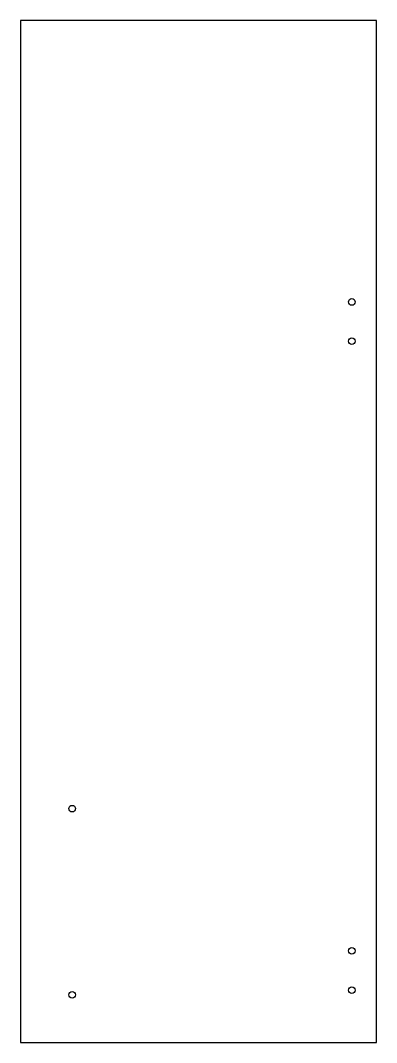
# Model space of a CAD drawing. Header units: millimetres. Extents: x -4 to 168, y -100 to 394.
import ezdxf

# ---------------------------------------------------------------- set-up
doc = ezdxf.new("R2010")
doc.units = ezdxf.units.MM
doc.layers.get('0').update_dxf_attribs({"linetype": 'CONTINUOUS'})

msp = doc.modelspace()

# ---------------------------------------------------------------- linework, layer by layer
msp.add_lwpolyline([(-3.97, -100.43), (168.03, -100.43), (168.03, 393.63), (-3.97, 393.63)], close=True)
for centre in [(156.09, 257.55), (156.09, 238.55), (21.03, 12.63), (156.09, -56.15), (156.09, -75.15), (21.03, -77.37)]:
    msp.add_circle(centre, 1.6)

doc.saveas('drawing.dxf')
